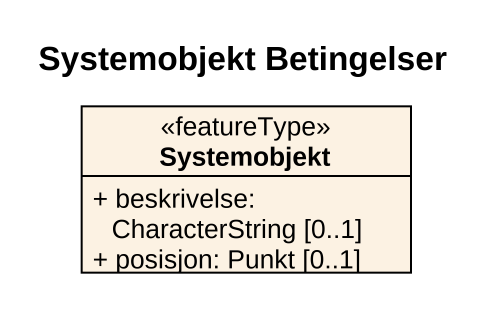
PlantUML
@startuml
title Systemobjekt Betingelser
hide circle
hide empty members
skinparam classAttributeIconSize 0
class Systemobjekt <<featureType>> {
  + beskrivelse: CharacterString [0..1]
  + posisjon: Punkt [0..1]
}
@enduml
